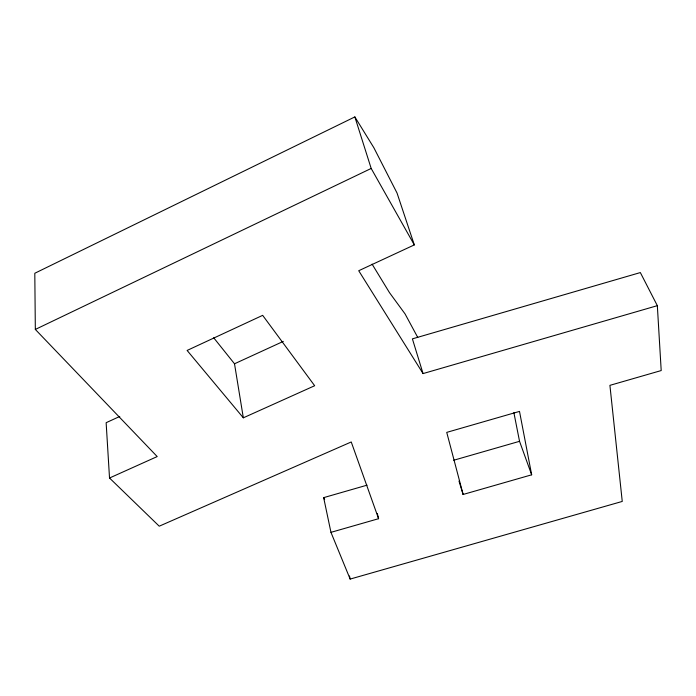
<?xml version="1.0" encoding="UTF-8"?>
<svg xmlns="http://www.w3.org/2000/svg" width="696" height="696" viewBox="0 0 696 696"><rect width="100%" height="100%" fill="white"/><g stroke="black" fill="none" stroke-linecap="round" stroke-linejoin="round"><path stroke-width="1.04" d="M423.055 373.578L412.397 338.856L640.346 272.571L657.337 305.666L423.055 373.578L358.718 270.727L414.311 244.905L397.033 193.027L373.848 147.709L354.856 116.919L34.8 273.258L35.331 329.434L157.2 456.567L109.524 478.013L106.14 422.698L119.773 416.443M35.331 329.434L371.185 168.449L354.856 116.919M243.33 417.817L187.111 350.445L262.662 315.349L314.662 385.732L243.33 417.817L234.508 363.782L283.324 341.379M657.337 305.666L661.2 370.559L609.913 385.349L622.25 501.433L350.149 579.081L330.957 532.344L323.657 497.64L367.053 485.164M453.67 460.256L519.538 441.316L513.874 412.598M330.957 532.344L378.589 518.694L377.31 513.474M463.118 494.465L531.666 474.811L519.503 411.406L446.736 432.381L463.118 494.465L458.995 481.101M109.524 478.013L159.236 526.193L351.245 441.969L378.589 518.694M213.689 337.76L234.508 363.782M372.09 264.132L389.49 292.651L405.037 313.879L417.757 337.447M371.185 168.449L414.311 244.905M323.657 497.64L324.64 499.58M519.538 441.316L531.666 474.811M349.479 575.975L350.149 579.081"/></g></svg>
